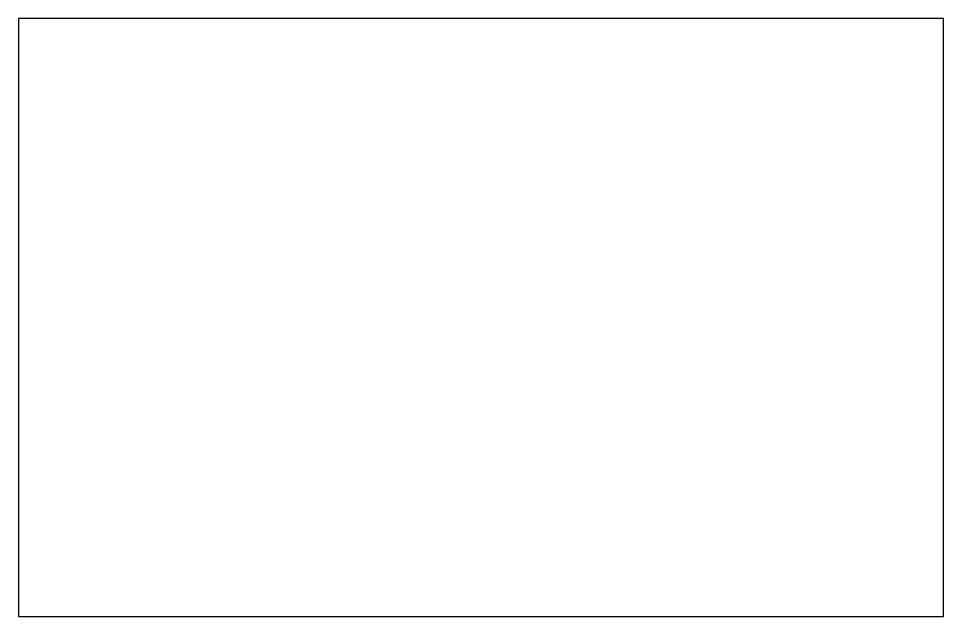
# Model space of a CAD drawing. Header units: millimetres. Extents: x -342 to 342, y -221 to 221.
import ezdxf

# ---------------------------------------------------------------- set-up
doc = ezdxf.new("R2010")
doc.units = ezdxf.units.MM

msp = doc.modelspace()

# ---------------------------------------------------------------- linework, layer by layer
for p, q in [((342, 221), (-342, 221)), ((-342, 221), (-342, -221)), ((342, -221), (342, 221)), ((-342, -221), (342, -221))]:
    msp.add_line(p, q)

doc.saveas('drawing.dxf')
